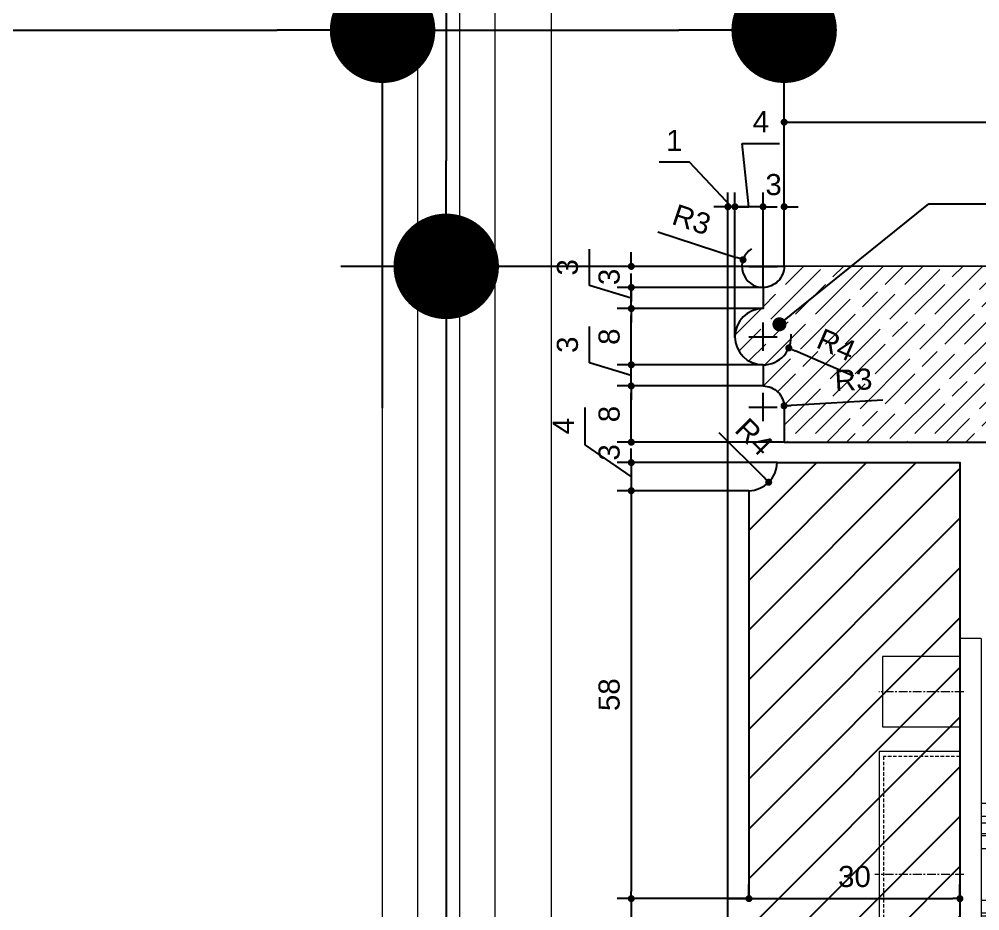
# Model space of a CAD drawing. Header units: inches. Extents: x 274057 to 444617, y 485849 to 635630.
# Drawn here: x 373180.5 to 373317.2, y 517207.5 to 517334.3 of the extents above; entities that cross this region are included whole.
import ezdxf

# ---------------------------------------------------------------- set-up
doc = ezdxf.new("R2010")
doc.units = ezdxf.units.IN
doc.header["$MEASUREMENT"] = 0
for name, pattern in [('CENTER', [2, 1.25, -0.25, 0.25, -0.25]), ('DASHED', [0.75, 0.5, -0.25]), ('HIDDEN', [0.375, 0.25, -0.125])]:
    doc.linetypes.add(name, pattern=pattern)
for name, color, linetype in [('CQ PANEL DIMENSION', 1, 'Continuous'), ('CQ SPOT DETAILS', 40, 'Continuous'), ('CQ Wood plan', 23, 'Continuous'), ('CQ Wood Section', 60, 'Continuous'), ('Layer7', 8, 'Continuous')]:
    doc.layers.add(name, color=color, linetype=linetype)
doc.layers.add('CQ wooh hatch', color=8, linetype='HIDDEN', lineweight=18)
doc.styles.get("Standard").update_dxf_attribs({"font": 'arial.ttf'})
doc.dimstyles.new('chester 15', dxfattribs={"dimscale": 0.15, "dimtxt": 150, "dimasz": 100, "dimexe": 100, "dimexo": 0, "dimgap": 80, "dimtad": 1, "dimdec": 0, "dimzin": 0, "dimdsep": 46, "dimtxsty": 'Standard', "dimblk": 'DOT', "dimcen": 100, "dimclrd": 1, "dimclre": 1, "dimclrt": 3, "dimadec": 0, "dimazin": 0, "dimtfac": 1, "dimtdec": 0, "dimtofl": 0, "dimtmove": 0, "dimatfit": 3, "dimfxl": 1, "dimtolj": 1, "dimtzin": 0, "dimlwd": -1, "dimarcsym": 0})
doc.dimstyles.new('CQ 2', dxfattribs={"dimscale": 0.02, "dimtxt": 150, "dimasz": 50, "dimexe": 100, "dimexo": 0, "dimgap": 80, "dimtad": 1, "dimdec": 0, "dimzin": 0, "dimdsep": 46, "dimtxsty": 'Standard', "dimblk": 'DOT', "dimcen": 100, "dimclrd": 1, "dimclre": 1, "dimclrt": 3, "dimadec": 0, "dimazin": 0, "dimtfac": 1, "dimtdec": 0, "dimtofl": 0, "dimtmove": 0, "dimatfit": 3, "dimfxl": 1, "dimtolj": 1, "dimtzin": 0, "dimlwd": -1, "dimarcsym": 0})
doc.dimstyles.get("Standard").update_dxf_attribs({"dimtxt": 0.18, "dimasz": 0.18, "dimexe": 0.18, "dimexo": 0.0625, "dimgap": 0.09, "dimtad": 0, "dimtih": 1, "dimtoh": 1, "dimdec": 4, "dimzin": 0, "dimdsep": 46, "dimtxsty": 'Standard', "dimcen": 0.09, "dimadec": 0, "dimazin": 0, "dimtfac": 1, "dimtdec": 4, "dimtofl": 0, "dimtmove": 0, "dimatfit": 3, "dimfxl": 1, "dimtolj": 1, "dimtzin": 0, "dimarcsym": 0})

# ---------------------------------------------------------------- blocks, each defined once
blk = doc.blocks.new('Hettich Sensys 8645i 110deg side')
at = {"layer": 'Defpoints', "linetype": 'Continuous', "lineweight": 0}
for p, q in [((120.73, -44.65), (117.73, -44.65)), ((117.73, -44.65), (117.73, -111.81)), ((120.73, -44.65), (120.73, -111.81)), ((106.73, -47.23), (106.73, -57.23)), ((117.73, -47.23), (106.73, -47.23)), ((106.73, -57.23), (117.73, -57.23)), ((106.23, -60.73), (106.23, -95.73)), ((117.73, -60.73), (106.23, -60.73)), ((123.14, -65.82), (123.14, -68.08)), ((123.14, -65.82), (195.79, -65.82)), ((130.18, -65.82), (130.18, -68.08)), ((137.95, -65.82), (137.95, -68.08)), ((141.18, -65.82), (141.18, -68.08)), ((141.26, -68.08), (141.26, -65.82)), ((143.8, -65.82), (143.8, -70.86)), ((169.45, -65.82), (169.45, -68.13)), ((173.09, -65.82), (173.09, -68.13)), ((187.76, -65.82), (187.76, -72.43)), ((188.18, -65.82), (188.18, -78.23)), ((195.78, -65.82), (195.78, -68.13)), ((195.79, -68.13), (195.79, -65.82)), ((120.73, -68.08), (140.86, -68.08)), ((123.14, -68.08), (123.14, -68.13)), ((140.86, -68.13), (123.14, -68.13)), ((130.14, -68.08), (130.14, -69.94)), ((130.18, -68.13), (130.18, -69.94)), ((137.95, -68.13), (137.95, -69.94)), ((140.86, -68.08), (141.26, -68.08)), ((140.86, -68.13), (143.8, -68.13)), ((141.18, -68.13), (141.18, -69.94)), ((141.26, -69.94), (141.26, -68.13)), ((143.8, -68.13), (188.18, -68.13)), ((188.18, -68.13), (195.79, -68.13)), ((120.73, -69.94), (141.26, -69.94)), ((120.73, -70.86), (147.41, -70.86)), ((123.35, -69.96), (123.35, -70.86)), ((143.8, -69.96), (123.35, -69.96)), ((123.35, -70.86), (123.35, -71.23)), ((128.42, -69.96), (128.42, -71.23)), ((130.21, -69.96), (130.21, -70.86)), ((130.21, -70.86), (130.21, -71.23)), ((130.81, -69.96), (130.81, -70.86)), ((130.81, -70.86), (130.81, -71.23)), ((130.81, -70.86), (130.81, -72.38)), ((134.41, -69.96), (134.41, -70.86)), ((134.41, -70.86), (134.41, -71.23)), ((135.6, -69.96), (135.6, -70.86)), ((135.6, -70.86), (135.6, -71.23)), ((138.38, -69.96), (138.38, -70.86)), ((138.38, -70.86), (138.38, -71.23)), ((140.17, -69.96), (140.17, -70.86)), ((142.31, -69.96), (142.31, -70.86)), ((143.8, -69.96), (187.37, -69.96)), ((144.03, -69.96), (144.03, -72.73)), ((145.98, -69.96), (145.98, -72.73)), ((146.64, -70.86), (146.64, -72.38)), ((146.84, -69.96), (146.84, -74.9)), ((147.34, -69.96), (147.34, -74.88)), ((147.41, -72.38), (147.41, -70.86)), ((152.73, -69.96), (152.73, -78.23)), ((160.67, -69.96), (160.67, -78.23)), ((161.23, -69.96), (161.23, -78.23)), ((187.37, -69.96), (187.37, -72.43)), ((120.73, -72.38), (147.41, -72.38)), ((131.45, -72.38), (131.45, -72.43)), ((132.89, -72.38), (132.89, -72.43)), ((135.95, -72.38), (135.95, -72.43)), ((137.42, -72.38), (137.42, -72.43)), ((139.29, -71.23), (139.29, -72.38)), ((139.29, -72.38), (139.29, -72.73)), ((141.28, -71.23), (141.28, -76.41)), ((146.64, -72.38), (146.64, -78.23)), ((153.03, -71.23), (153.03, -78.23)), ((182.97, -71.23), (182.97, -78.23)), ((185.62, -71.23), (185.62, -78.23)), ((187.06, -71.23), (187.06, -72.43)), ((140.42, -72.73), (120.73, -72.73)), ((139.29, -72.43), (131.45, -72.43)), ((139.29, -72.73), (139.29, -74.55)), ((140.42, -72.73), (145.98, -72.73)), ((188.18, -72.43), (189.17, -72.43)), ((189.15, -72.43), (189.15, -78.23)), ((189.17, -78.23), (189.17, -72.43)), ((140.42, -74.55), (120.73, -74.55)), ((139.29, -74.55), (139.29, -78.23)), ((140.42, -74.55), (145.98, -74.55)), ((145.98, -74.55), (145.98, -75.11)), ((149.04, -76.41), (141.28, -76.41)), ((139.29, -81.9), (139.29, -78.23)), ((146.64, -84.08), (146.64, -78.23)), ((152.73, -86.5), (152.73, -78.23)), ((153.03, -85.23), (153.03, -78.23)), ((160.67, -86.5), (160.67, -78.23)), ((161.23, -86.5), (161.23, -78.23)), ((182.97, -85.23), (182.97, -78.23)), ((185.62, -85.23), (185.62, -78.23)), ((188.18, -90.63), (188.18, -78.23)), ((189.15, -84.03), (189.15, -78.23)), ((189.17, -78.23), (189.17, -84.03)), ((141.28, -85.23), (141.28, -80.04)), ((149.04, -80.04), (141.28, -80.04)), ((140.42, -81.9), (120.73, -81.9)), ((139.29, -83.73), (139.29, -81.9)), ((140.42, -81.9), (145.98, -81.9)), ((145.98, -81.9), (145.98, -81.34)), ((146.84, -86.5), (146.84, -81.56)), ((147.34, -86.5), (147.34, -81.58)), ((140.42, -83.73), (120.73, -83.73)), ((120.73, -84.08), (147.41, -84.08)), ((130.81, -85.59), (130.81, -84.08)), ((131.45, -84.08), (131.45, -84.03)), ((139.29, -84.03), (131.45, -84.03)), ((132.89, -84.08), (132.89, -84.03)), ((135.95, -84.08), (135.95, -84.03)), ((137.42, -84.08), (137.42, -84.03)), ((139.29, -84.08), (139.29, -83.73)), ((139.29, -85.23), (139.29, -84.08)), ((140.42, -83.73), (145.98, -83.73)), ((144.03, -86.5), (144.03, -83.73)), ((145.98, -86.5), (145.98, -83.73)), ((146.64, -85.59), (146.64, -84.08)), ((147.41, -84.08), (147.41, -85.59)), ((187.06, -85.23), (187.06, -84.03)), ((187.37, -86.5), (187.37, -84.03)), ((187.76, -90.63), (187.76, -84.03)), ((188.18, -84.03), (189.17, -84.03)), ((120.73, -85.59), (147.41, -85.59)), ((123.35, -85.59), (123.35, -85.23)), ((123.35, -86.5), (123.35, -85.59)), ((128.42, -86.5), (128.42, -85.23)), ((130.21, -85.59), (130.21, -85.23)), ((130.21, -86.5), (130.21, -85.59)), ((130.81, -85.59), (130.81, -85.23)), ((130.81, -86.5), (130.81, -85.59)), ((134.41, -85.59), (134.41, -85.23)), ((134.41, -86.5), (134.41, -85.59)), ((135.6, -85.59), (135.6, -85.23)), ((135.6, -86.5), (135.6, -85.59)), ((138.38, -85.59), (138.38, -85.23)), ((138.38, -86.5), (138.38, -85.59)), ((140.17, -86.5), (140.17, -85.59)), ((142.31, -86.5), (142.31, -85.59)), ((143.8, -90.63), (143.8, -85.59)), ((120.73, -86.51), (141.26, -86.51)), ((143.8, -86.5), (123.35, -86.5)), ((130.14, -88.38), (130.14, -86.51)), ((130.18, -88.33), (130.18, -86.51)), ((137.95, -88.33), (137.95, -86.51)), ((141.18, -88.33), (141.18, -86.51)), ((141.26, -86.51), (141.26, -88.33)), ((120.73, -88.38), (140.86, -88.38)), ((123.14, -88.38), (123.14, -88.33)), ((140.86, -88.33), (123.14, -88.33)), ((123.14, -90.63), (123.14, -88.38)), ((130.18, -90.63), (130.18, -88.38)), ((137.95, -90.63), (137.95, -88.38)), ((140.86, -88.33), (143.8, -88.33)), ((140.86, -88.38), (141.26, -88.38)), ((141.18, -90.63), (141.18, -88.38)), ((141.26, -88.38), (141.26, -90.63)), ((169.45, -90.63), (169.45, -88.33)), ((173.09, -90.63), (173.09, -88.33)), ((188.18, -88.33), (195.79, -88.33)), ((195.78, -90.63), (195.78, -88.33)), ((195.79, -88.33), (195.79, -90.63)), ((123.14, -90.63), (195.79, -90.63)), ((106.23, -95.73), (117.73, -95.73)), ((106.73, -99.23), (106.73, -109.23)), ((117.73, -99.23), (106.73, -99.23)), ((106.73, -109.23), (117.73, -109.23)), ((117.73, -111.81), (120.73, -111.81))]:
    blk.add_line(p, q, dxfattribs=at)
at = {"layer": 'Defpoints', "linetype": 'CENTER', "lineweight": 0}
for p, q in [((118.28, -52.23), (106.18, -52.23)), ((118.3, -78.23), (105.65, -78.23)), ((118.28, -104.23), (106.18, -104.23))]:
    blk.add_line(p, q, dxfattribs=at)
at = {"layer": 'Defpoints', "linetype": 'DASHED', "lineweight": 0}
for p, q in [((106.88, -61.43), (106.88, -95.03)), ((117.73, -61.43), (106.88, -61.43)), ((123.35, -71.23), (187.06, -71.23)), ((139.29, -72.43), (188.18, -72.43)), ((139.29, -84.03), (188.18, -84.03)), ((123.35, -85.23), (187.06, -85.23)), ((143.8, -86.5), (187.37, -86.5)), ((143.8, -88.33), (188.18, -88.33)), ((106.88, -95.03), (117.73, -95.03))]:
    blk.add_line(p, q, dxfattribs=at)
at = {"layer": 'Defpoints', "linetype": 'Continuous', "lineweight": 0}
for points in [[(145.98, -75.11, 0), (145.72, -75.23, 0), (145.46, -75.38, 0), (145.22, -75.54, 0), (144.99, -75.73, 0), (144.78, -75.93, 0), (144.59, -76.15, 0), (144.42, -76.39, 0), (144.27, -76.64, 0), (144.14, -76.91, 0), (144.04, -77.18, 0), (144.03, -77.21, 0)], [(147.34, -74.88, 0), (147.3, -74.87, 0), (147.2, -74.87, 0), (147.07, -74.88, 0), (146.91, -74.89, 0), (146.84, -74.9, 0)], [(147.34, -74.88, 0), (147.42, -74.88, 0), (147.58, -74.89, 0), (147.8, -74.92, 0), (148.08, -74.98, 0), (148.39, -75.08, 0), (148.73, -75.23, 0), (149.04, -75.41, 0), (149.35, -75.63, 0), (149.64, -75.89, 0), (149.9, -76.19, 0), (150.15, -76.58, 0), (150.35, -76.99, 0), (150.51, -77.51, 0), (150.58, -78.05, 0), (150.57, -78.23, 0)], [(173.92, -74.17, 0), (173.23, -74.23, 0), (172.57, -74.4, 0), (171.94, -74.68, 0), (171.37, -75.07, 0), (170.87, -75.54, 0), (170.46, -76.1, 0), (170.15, -76.71, 0), (169.95, -77.36, 0), (169.86, -78.04, 0), (169.87, -78.23, 0)], [(177.97, -78.23, 0), (177.98, -78.16, 0), (177.91, -77.48, 0), (177.73, -76.83, 0), (177.45, -76.22, 0), (177.07, -75.66, 0), (176.59, -75.18, 0), (176.05, -74.77, 0), (175.44, -74.46, 0), (174.78, -74.26, 0), (173.92, -74.17, 0)], [(143.88, -78.23, 0), (143.89, -77.91, 0), (143.93, -77.64, 0), (143.98, -77.39, 0), (144.03, -77.21, 0)], [(143.88, -78.23, 0), (143.89, -78.55, 0), (143.93, -78.82, 0), (143.98, -79.06, 0), (144.03, -79.25, 0)], [(147.34, -81.58, 0), (147.42, -81.58, 0), (147.58, -81.57, 0), (147.8, -81.54, 0), (148.08, -81.47, 0), (148.39, -81.38, 0), (148.73, -81.23, 0), (149.04, -81.05, 0), (149.35, -80.83, 0), (149.64, -80.56, 0), (149.9, -80.26, 0), (150.15, -79.88, 0), (150.35, -79.46, 0), (150.51, -78.94, 0), (150.58, -78.41, 0), (150.57, -78.23, 0)], [(173.92, -82.29, 0), (173.23, -82.23, 0), (172.57, -82.06, 0), (171.94, -81.77, 0), (171.37, -81.39, 0), (170.87, -80.91, 0), (170.46, -80.36, 0), (170.15, -79.75, 0), (169.95, -79.1, 0), (169.86, -78.42, 0), (169.87, -78.23, 0)], [(177.97, -78.23, 0), (177.98, -78.3, 0), (177.91, -78.97, 0), (177.73, -79.63, 0), (177.45, -80.24, 0), (177.07, -80.79, 0), (176.59, -81.28, 0), (176.05, -81.69, 0), (175.44, -81.99, 0), (174.78, -82.2, 0), (173.92, -82.29, 0)], [(145.98, -81.34, 0), (145.72, -81.22, 0), (145.46, -81.08, 0), (145.22, -80.92, 0), (144.99, -80.73, 0), (144.78, -80.53, 0), (144.59, -80.3, 0), (144.42, -80.07, 0), (144.27, -79.81, 0), (144.14, -79.55, 0), (144.04, -79.28, 0), (144.03, -79.25, 0)], [(147.34, -81.58, 0), (147.3, -81.58, 0), (147.2, -81.58, 0), (147.07, -81.58, 0), (146.91, -81.57, 0), (146.84, -81.56, 0)]]:
    blk.add_polyline3d(points, dxfattribs=at)
for centre, radius, start, end in [((147.23, -78.23), 3.36, 78.6967, 111.8011), ((149.04, -78.23), 1.81, 0, 90), ((149.04, -78.23), 1.81, 270, 0), ((147.23, -78.23), 3.36, 248.1989, 281.3033)]:
    blk.add_arc(centre, radius, start, end, dxfattribs=at)
for p in [(135.27, -72.23), (117.73, -78.23), (117.73, -78.23), (135.27, -84.23)]:
    blk.add_point(p, dxfattribs=at)
blk = doc.blocks.new('tv cabinet section')
at = {"layer": 'CQ wooh hatch'}
h = blk.add_hatch(dxfattribs=at)
h.set_pattern_fill('GOST_WOOD', color=256, angle=45, style=0)
h.set_pattern_definition([(135, (38704.8027, -0.0896), (4.24264069, 4.24264069), [10, -2]), (135, (38707.631, -0.0896), (4.24264069, 4.24264069), [6, -1.5, 3, -1.5]), (135, (38711.1666, -0.797), (4.24264069, 4.24264069), [10, -2])])
h.paths.add_polyline_path([(362717.15, 517274.19), (362717.15, 517299.19), (363136.21, 517299.17, 0.414214), (363139.21, 517296.17), (363139.21, 517293.17, -1), (363139.21, 517285.17), (363139.21, 517282.17, 0.414214), (363136.21, 517279.17), (363136.21, 517274.17)])
at = {"layer": 'Layer7'}
h = blk.add_hatch(dxfattribs=at)
h.set_pattern_fill('ANSI31', color=256, scale=40, angle=-90)
h.set_pattern_definition([(315, (-219903.3706, 849429.67), (3.535533906, 3.535533906), [])])
h.paths.add_polyline_path([(363141.2, 517209.27), (363144.2, 517209.27), (363144.2, 517201.27), (363140.2, 517201.27, -0.414214), (363136.2, 517197.27), (363136.2, 517194.27, 0.414214), (363133.2, 517191.27), (363127.63, 517191.27), (363127.63, 517201.26), (363121.63, 517201.26), (363111.2, 517201.26), (363111.2, 517211.27), (363111.2, 517271.27), (363137.2, 517271.27, 0.397359), (363141.2, 517267.27)])
at = {"layer": 'CQ Wood Section', "ltscale": 1000, "elevation": -0.06}
blk.add_lwpolyline([(362717.15, 517299.19), (363136.21, 517299.17, 0.414214), (363139.21, 517296.17), (363139.21, 517293.17, -1), (363139.21, 517285.17), (363139.21, 517282.17, 0.414214), (363136.21, 517279.17), (363136.21, 517274.17), (362717.15, 517274.19)], format="xyb", dxfattribs=at)
at = {"layer": 'CQ Wood Section', "ltscale": 1000, "elevation": -0.03}
blk.add_lwpolyline([(363127.63, 517191.27), (363133.2, 517191.27, -0.414214), (363136.2, 517194.27), (363136.2, 517197.27, 0.414214), (363140.2, 517201.27), (363144.2, 517201.27), (363144.2, 517209.27), (363141.2, 517209.27), (363141.2, 517267.27, -0.397359), (363137.2, 517271.27), (363111.2, 517271.27), (363111.2, 517201.26), (363121.63, 517201.26), (363121.63, 517201.26), (363127.63, 517201.26)], format="xyb", close=True, dxfattribs=at)
at = {"layer": 'CQ Wood Section', "ltscale": 1000, "xscale": -1}
blk.add_blockref('Hettich Sensys 8645i 110deg side', (363228.94, 517290.92, 0.02), dxfattribs=at)
blk = doc.blocks.new('_Dot')
at = {"color": 0, "linetype": 'ByBlock', "lineweight": -2}
blk.add_line((-0.5, 0), (-1, 0), dxfattribs=at)
at = {"color": 0, "linetype": 'ByBlock', "const_width": 0.5}
blk.add_lwpolyline([(-0.25, 0, 1), (0.25, 0, 1)], format="xyb", close=True, dxfattribs=at)
blk = doc.blocks.new('*D1281')
at = {"layer": 'CQ PANEL DIMENSION', "color": 1, "lineweight": -2, "transparency": 16777216}
for p, q in [((373162.23, 517279), (373162.23, 517347.74)), ((373232.23, 517279), (373232.23, 517347.74))]:
    blk.add_line(p, q, dxfattribs=at)
at = {"layer": 'CQ PANEL DIMENSION', "color": 1, "transparency": 16777216}
blk.add_line((373177.23, 517332.74), (373217.23, 517332.74), dxfattribs=at)
at = {"layer": 'Defpoints', "color": 0, "transparency": 16777216}
for p in [(373232.23, 517332.74), (373162.23, 517279, 0), (373232.23, 517279, 0)]:
    blk.add_point(p, dxfattribs=at)
at = {"layer": 'CQ PANEL DIMENSION', "color": 1, "transparency": 16777216, "xscale": 15, "yscale": 15, "zscale": 15, "rotation": 180}
blk.add_blockref('_Dot', (373162.23, 517332.74), dxfattribs=at)
at = {"layer": 'CQ PANEL DIMENSION', "color": 1, "transparency": 16777216, "xscale": 15, "yscale": 15, "zscale": 15}
blk.add_blockref('_Dot', (373232.23, 517332.74), dxfattribs=at)
at = {"layer": 'CQ PANEL DIMENSION', "color": 3, "transparency": 16777216, "insert": (373197.23, 517356.23), "char_height": 22.5, "attachment_point": 5}
blk.add_mtext('\\A1;70', dxfattribs=at)
blk = doc.blocks.new('*D1282')
at = {"layer": 'CQ PANEL DIMENSION', "color": 1, "lineweight": -2, "transparency": 16777216}
for p, q in [((373232.23, 517279), (373232.23, 517347.74)), ((373289.34, 517299.17), (373289.34, 517347.74))]:
    blk.add_line(p, q, dxfattribs=at)
at = {"layer": 'CQ PANEL DIMENSION', "color": 1, "transparency": 16777216}
blk.add_line((373247.23, 517332.74), (373274.34, 517332.74), dxfattribs=at)
at = {"layer": 'Defpoints', "color": 0, "transparency": 16777216}
for p in [(373289.34, 517332.74), (373289.34, 517299.17, -0.15), (373232.23, 517279, 0)]:
    blk.add_point(p, dxfattribs=at)
at = {"layer": 'CQ PANEL DIMENSION', "color": 1, "transparency": 16777216, "xscale": 15, "yscale": 15, "zscale": 15, "rotation": 180}
blk.add_blockref('_Dot', (373232.23, 517332.74), dxfattribs=at)
at = {"layer": 'CQ PANEL DIMENSION', "color": 1, "transparency": 16777216, "xscale": 15, "yscale": 15, "zscale": 15}
blk.add_blockref('_Dot', (373289.34, 517332.74), dxfattribs=at)
at = {"layer": 'CQ PANEL DIMENSION', "color": 3, "transparency": 16777216, "insert": (373260.78, 517356.19), "char_height": 22.5, "attachment_point": 5}
blk.add_mtext('\\A1;57', dxfattribs=at)
blk = doc.blocks.new('*D1289')
at = {"layer": 'CQ PANEL DIMENSION', "color": 1, "lineweight": -2, "transparency": 16777216}
for p, q in [((373289.34, 517299.17), (373226.28, 517299.17)), ((373241.28, 516514.34), (373226.28, 516514.34))]:
    blk.add_line(p, q, dxfattribs=at)
at = {"layer": 'CQ PANEL DIMENSION', "color": 1, "transparency": 16777216}
blk.add_line((373241.28, 517284.17), (373241.28, 516529.34), dxfattribs=at)
at = {"layer": 'Defpoints', "color": 0, "transparency": 16777216}
for p in [(373289.34, 517299.17, -0.06), (373241.28, 516514.34, 0.09), (373241.28, 516514.34)]:
    blk.add_point(p, dxfattribs=at)
at = {"layer": 'CQ PANEL DIMENSION', "color": 1, "transparency": 16777216, "xscale": 15, "yscale": 15, "zscale": 15}
for p, rotation in [((373241.28, 517299.17), 90), ((373241.28, 516514.34), 270)]:
    blk.add_blockref('_Dot', p, dxfattribs=dict(at, rotation=rotation))
at = {"layer": 'CQ PANEL DIMENSION', "color": 3, "transparency": 16777216, "insert": (373217.79, 516906.76), "char_height": 22.5, "attachment_point": 5, "rotation": 90}
blk.add_mtext('\\A1;785', dxfattribs=at)
blk = doc.blocks.new('*D1317')
at = {"layer": 'CQ PANEL DIMENSION', "color": 1, "lineweight": -2, "transparency": 16777216}
for p, q in [((373375.13, 517580.61), (373226.28, 517580.61)), ((373289.34, 517299.17), (373226.28, 517299.17))]:
    blk.add_line(p, q, dxfattribs=at)
at = {"layer": 'CQ PANEL DIMENSION', "color": 1, "transparency": 16777216}
blk.add_line((373241.28, 517565.61), (373241.28, 517314.17), dxfattribs=at)
at = {"layer": 'Defpoints', "color": 0, "transparency": 16777216}
for p in [(373375.13, 517580.61, -0.09), (373241.28, 517299.17), (373289.34, 517299.17, -0.09)]:
    blk.add_point(p, dxfattribs=at)
at = {"layer": 'CQ PANEL DIMENSION', "color": 1, "transparency": 16777216, "xscale": 15, "yscale": 15, "zscale": 15}
for p, rotation in [((373241.28, 517580.61), 90), ((373241.28, 517299.17), 270)]:
    blk.add_blockref('_Dot', p, dxfattribs=dict(at, rotation=rotation))
at = {"layer": 'CQ PANEL DIMENSION', "color": 3, "transparency": 16777216, "insert": (373217.79, 517439.89), "char_height": 22.5, "attachment_point": 5, "rotation": 90}
blk.add_mtext('\\A1;281', dxfattribs=at)
blk = doc.blocks.new('*D1327')
at = {"layer": 'CQ SPOT DETAILS', "color": 1, "transparency": 16777216}
blk.add_line((373280.05, 517275.57), (373286.43, 517269.18), dxfattribs=at)
at = {"layer": 'Defpoints', "color": 0, "transparency": 16777216}
for p in [(373284.23, 517271.39, -0.13), (373287.14, 517268.48, -0.13)]:
    blk.add_point(p, dxfattribs=at)
at = {"layer": 'CQ SPOT DETAILS', "color": 1, "transparency": 16777216, "rotation": 315.0000000017167}
blk.add_blockref('_Dot', (373287.14, 517268.48), dxfattribs=at)
at = {"layer": 'CQ SPOT DETAILS', "color": 3, "transparency": 16777216, "insert": (373285.08, 517274.92), "char_height": 3, "attachment_point": 5, "rotation": 315}
blk.add_mtext('\\A1;R4', dxfattribs=at)
blk = doc.blocks.new('*D1328')
at = {"layer": 'CQ SPOT DETAILS', "color": 1, "transparency": 16777216}
for p, q in [((373261.04, 517273.81), (373261.04, 517279.09)), ((373267.6, 517269.27), (373261.04, 517273.81)), ((373267.6, 517272.27), (373267.6, 517273.27)), ((373267.6, 517271.27), (373267.6, 517267.27)), ((373267.6, 517266.27), (373267.6, 517265.27))]:
    blk.add_line(p, q, dxfattribs=at)
at = {"layer": 'CQ SPOT DETAILS', "color": 1, "lineweight": -2, "transparency": 16777216}
for p, q in [((373288.34, 517271.27), (373265.6, 517271.27)), ((373284.34, 517267.27), (373265.6, 517267.27))]:
    blk.add_line(p, q, dxfattribs=at)
at = {"layer": 'Defpoints', "color": 0, "transparency": 16777216}
for p in [(373288.34, 517271.27, -0.13), (373267.6, 517267.27), (373284.34, 517267.27, -0.13)]:
    blk.add_point(p, dxfattribs=at)
at = {"layer": 'CQ SPOT DETAILS', "color": 1, "transparency": 16777216}
for p, rotation in [((373267.6, 517271.27), 270), ((373267.6, 517267.27), 90)]:
    blk.add_blockref('_Dot', p, dxfattribs=dict(at, rotation=rotation))
at = {"layer": 'CQ SPOT DETAILS', "color": 3, "transparency": 16777216, "insert": (373257.94, 517276.45), "char_height": 3, "attachment_point": 5, "rotation": 90}
blk.add_mtext('\\A1;4', dxfattribs=at)
blk = doc.blocks.new('*D1329')
at = {"layer": 'CQ SPOT DETAILS', "color": 1, "lineweight": -2, "transparency": 16777216}
for p, q in [((373284.34, 517267.27), (373265.6, 517267.27)), ((373284.34, 517209.27), (373265.6, 517209.27))]:
    blk.add_line(p, q, dxfattribs=at)
at = {"layer": 'CQ SPOT DETAILS', "color": 1, "transparency": 16777216}
blk.add_line((373267.6, 517266.27), (373267.6, 517210.27), dxfattribs=at)
at = {"layer": 'Defpoints', "color": 0, "transparency": 16777216}
for p in [(373284.34, 517267.27, -0.13), (373267.6, 517209.27), (373284.34, 517209.27, -0.13)]:
    blk.add_point(p, dxfattribs=at)
at = {"layer": 'CQ SPOT DETAILS', "color": 1, "transparency": 16777216}
for p, rotation in [((373267.6, 517267.27), 90), ((373267.6, 517209.27), 270)]:
    blk.add_blockref('_Dot', p, dxfattribs=dict(at, rotation=rotation))
at = {"layer": 'CQ SPOT DETAILS', "color": 3, "transparency": 16777216, "insert": (373264.46, 517238.27), "char_height": 3, "attachment_point": 5, "rotation": 90}
blk.add_mtext('\\A1;58', dxfattribs=at)
blk = doc.blocks.new('*D1330')
at = {"layer": 'CQ SPOT DETAILS', "color": 1, "lineweight": -2, "transparency": 16777216}
for p, q in [((373284.34, 517209.27), (373265.6, 517209.27)), ((373281.34, 517201.27), (373265.6, 517201.27))]:
    blk.add_line(p, q, dxfattribs=at)
at = {"layer": 'CQ SPOT DETAILS', "color": 1, "transparency": 16777216}
blk.add_line((373267.6, 517208.27), (373267.6, 517202.27), dxfattribs=at)
at = {"layer": 'Defpoints', "color": 0, "transparency": 16777216}
for p in [(373284.34, 517209.27, -0.13), (373267.6, 517201.27), (373281.34, 517201.27, -0.13)]:
    blk.add_point(p, dxfattribs=at)
at = {"layer": 'CQ SPOT DETAILS', "color": 1, "transparency": 16777216}
for p, rotation in [((373267.6, 517209.27), 90), ((373267.6, 517201.27), 270)]:
    blk.add_blockref('_Dot', p, dxfattribs=dict(at, rotation=rotation))
at = {"layer": 'CQ SPOT DETAILS', "color": 3, "transparency": 16777216, "insert": (373264.46, 517205.27), "char_height": 3, "attachment_point": 5, "rotation": 90}
blk.add_mtext('\\A1;8', dxfattribs=at)
blk = doc.blocks.new('*D1341')
at = {"layer": 'CQ SPOT DETAILS', "color": 1, "transparency": 16777216}
for p, q in [((373267.6, 517275.17), (373267.6, 517276.17)), ((373267.6, 517270.27), (373267.6, 517269.27))]:
    blk.add_line(p, q, dxfattribs=at)
at = {"layer": 'CQ SPOT DETAILS', "color": 1, "lineweight": -2, "transparency": 16777216}
for p, q in [((373289.34, 517274.17), (373265.6, 517274.17)), ((373288.34, 517271.27), (373265.6, 517271.27))]:
    blk.add_line(p, q, dxfattribs=at)
at = {"layer": 'Defpoints', "color": 0, "transparency": 16777216}
for p in [(373267.6, 517274.17), (373289.34, 517274.17, -0.15), (373288.34, 517271.27)]:
    blk.add_point(p, dxfattribs=at)
at = {"layer": 'CQ SPOT DETAILS', "color": 1, "transparency": 16777216}
for p, rotation in [((373267.6, 517274.17), 270), ((373267.6, 517271.27), 90)]:
    blk.add_blockref('_Dot', p, dxfattribs=dict(at, rotation=rotation))
at = {"layer": 'CQ SPOT DETAILS', "color": 3, "transparency": 16777216, "insert": (373264.46, 517272.72), "char_height": 3, "attachment_point": 5, "rotation": 90}
blk.add_mtext('\\A1;3', dxfattribs=at)
blk = doc.blocks.new('*D1342')
at = {"layer": 'CQ SPOT DETAILS', "color": 1, "lineweight": -2, "transparency": 16777216}
for p, q in [((373286.34, 517282.17), (373265.6, 517282.17)), ((373289.34, 517274.17), (373265.6, 517274.17))]:
    blk.add_line(p, q, dxfattribs=at)
at = {"layer": 'CQ SPOT DETAILS', "color": 1, "transparency": 16777216}
blk.add_line((373267.6, 517275.17), (373267.6, 517281.17), dxfattribs=at)
at = {"layer": 'Defpoints', "color": 0, "transparency": 16777216}
for p in [(373267.6, 517282.17), (373286.34, 517282.17, -0.15), (373289.34, 517274.17, -0.15)]:
    blk.add_point(p, dxfattribs=at)
at = {"layer": 'CQ SPOT DETAILS', "color": 1, "transparency": 16777216}
for p, rotation in [((373267.6, 517282.17), 90), ((373267.6, 517274.17), 270)]:
    blk.add_blockref('_Dot', p, dxfattribs=dict(at, rotation=rotation))
at = {"layer": 'CQ SPOT DETAILS', "color": 3, "transparency": 16777216, "insert": (373264.46, 517278.17), "char_height": 3, "attachment_point": 5, "rotation": 90}
blk.add_mtext('\\A1;8', dxfattribs=at)
blk = doc.blocks.new('*D1343')
at = {"layer": 'CQ SPOT DETAILS', "color": 1, "transparency": 16777216}
for p, q in [((373261.66, 517285.45), (373261.66, 517290.61)), ((373267.6, 517286.17), (373267.6, 517287.17)), ((373267.6, 517283.67), (373261.66, 517285.45)), ((373267.6, 517282.17), (373267.6, 517285.17)), ((373267.6, 517281.17), (373267.6, 517280.17))]:
    blk.add_line(p, q, dxfattribs=at)
at = {"layer": 'CQ SPOT DETAILS', "color": 1, "lineweight": -2, "transparency": 16777216}
for p, q in [((373286.34, 517285.17), (373265.6, 517285.17)), ((373286.34, 517282.17), (373265.6, 517282.17))]:
    blk.add_line(p, q, dxfattribs=at)
at = {"layer": 'Defpoints', "color": 0, "transparency": 16777216}
for p in [(373267.6, 517285.17), (373286.34, 517285.17, -0.15), (373286.34, 517282.17, -0.15)]:
    blk.add_point(p, dxfattribs=at)
at = {"layer": 'CQ SPOT DETAILS', "color": 1, "transparency": 16777216}
for p, rotation in [((373267.6, 517285.17), 270), ((373267.6, 517282.17), 90)]:
    blk.add_blockref('_Dot', p, dxfattribs=dict(at, rotation=rotation))
at = {"layer": 'CQ SPOT DETAILS', "color": 3, "transparency": 16777216, "insert": (373258.53, 517288.03), "char_height": 3, "attachment_point": 5, "rotation": 90}
blk.add_mtext('\\A1;3', dxfattribs=at)
blk = doc.blocks.new('*D1344')
at = {"layer": 'CQ SPOT DETAILS', "color": 1, "lineweight": -2, "transparency": 16777216}
for p, q in [((373286.34, 517293.17), (373265.6, 517293.17)), ((373286.34, 517285.17), (373265.6, 517285.17))]:
    blk.add_line(p, q, dxfattribs=at)
at = {"layer": 'CQ SPOT DETAILS', "color": 1, "transparency": 16777216}
blk.add_line((373267.6, 517286.17), (373267.6, 517292.17), dxfattribs=at)
at = {"layer": 'Defpoints', "color": 0, "transparency": 16777216}
for p in [(373267.6, 517293.17), (373286.34, 517293.17, -0.15), (373286.34, 517285.17, -0.15)]:
    blk.add_point(p, dxfattribs=at)
at = {"layer": 'CQ SPOT DETAILS', "color": 1, "transparency": 16777216}
for p, rotation in [((373267.6, 517293.17), 90), ((373267.6, 517285.17), 270)]:
    blk.add_blockref('_Dot', p, dxfattribs=dict(at, rotation=rotation))
at = {"layer": 'CQ SPOT DETAILS', "color": 3, "transparency": 16777216, "insert": (373264.46, 517289.17), "char_height": 3, "attachment_point": 5, "rotation": 90}
blk.add_mtext('\\A1;8', dxfattribs=at)
blk = doc.blocks.new('*D1345')
at = {"layer": 'CQ SPOT DETAILS', "color": 1, "transparency": 16777216}
for p, q in [((373261.66, 517296.45), (373261.66, 517301.61)), ((373267.6, 517297.17), (373267.6, 517298.17)), ((373267.6, 517294.67), (373261.66, 517296.45)), ((373267.6, 517293.17), (373267.6, 517296.17)), ((373267.6, 517292.17), (373267.6, 517291.17))]:
    blk.add_line(p, q, dxfattribs=at)
at = {"layer": 'CQ SPOT DETAILS', "color": 1, "lineweight": -2, "transparency": 16777216}
for p, q in [((373286.34, 517296.17), (373265.6, 517296.17)), ((373286.34, 517293.17), (373265.6, 517293.17))]:
    blk.add_line(p, q, dxfattribs=at)
at = {"layer": 'Defpoints', "color": 0, "transparency": 16777216}
for p in [(373267.6, 517296.17), (373286.34, 517296.17, -0.15), (373286.34, 517293.17, -0.15)]:
    blk.add_point(p, dxfattribs=at)
at = {"layer": 'CQ SPOT DETAILS', "color": 1, "transparency": 16777216}
for p, rotation in [((373267.6, 517296.17), 270), ((373267.6, 517293.17), 90)]:
    blk.add_blockref('_Dot', p, dxfattribs=dict(at, rotation=rotation))
at = {"layer": 'CQ SPOT DETAILS', "color": 3, "transparency": 16777216, "insert": (373258.53, 517299.03), "char_height": 3, "attachment_point": 5, "rotation": 90}
blk.add_mtext('\\A1;3', dxfattribs=at)
blk = doc.blocks.new('*D1346')
at = {"layer": 'CQ SPOT DETAILS', "color": 1, "transparency": 16777216}
for p, q in [((373267.6, 517300.17), (373267.6, 517301.17)), ((373267.6, 517295.17), (373267.6, 517294.17))]:
    blk.add_line(p, q, dxfattribs=at)
at = {"layer": 'CQ SPOT DETAILS', "color": 1, "lineweight": -2, "transparency": 16777216}
for p, q in [((373289.34, 517299.17), (373265.6, 517299.17)), ((373286.34, 517296.17), (373265.6, 517296.17))]:
    blk.add_line(p, q, dxfattribs=at)
at = {"layer": 'Defpoints', "color": 0, "transparency": 16777216}
for p in [(373267.6, 517299.17), (373289.34, 517299.17), (373286.34, 517296.17, -0.15)]:
    blk.add_point(p, dxfattribs=at)
at = {"layer": 'CQ SPOT DETAILS', "color": 1, "transparency": 16777216}
for p, rotation in [((373267.6, 517299.17), 270), ((373267.6, 517296.17), 90)]:
    blk.add_blockref('_Dot', p, dxfattribs=dict(at, rotation=rotation))
at = {"layer": 'CQ SPOT DETAILS', "color": 3, "transparency": 16777216, "insert": (373264.46, 517297.67), "char_height": 3, "attachment_point": 5, "rotation": 90}
blk.add_mtext('\\A1;3', dxfattribs=at)
blk = doc.blocks.new('*D1347')
at = {"layer": 'CQ SPOT DETAILS', "color": 1, "lineweight": -2, "transparency": 16777216}
for p, q in [((373286.34, 517296.17), (373286.34, 517309.65)), ((373289.34, 517299.17), (373289.34, 517309.65))]:
    blk.add_line(p, q, dxfattribs=at)
at = {"layer": 'CQ SPOT DETAILS', "color": 1, "transparency": 16777216}
for p, q in [((373285.34, 517307.65), (373284.34, 517307.65)), ((373290.34, 517307.65), (373291.34, 517307.65))]:
    blk.add_line(p, q, dxfattribs=at)
at = {"layer": 'Defpoints', "color": 0, "transparency": 16777216}
for p in [(373286.34, 517307.65), (373289.34, 517299.17), (373286.34, 517296.17)]:
    blk.add_point(p, dxfattribs=at)
at = {"layer": 'CQ SPOT DETAILS', "color": 1, "transparency": 16777216}
blk.add_blockref('_Dot', (373286.34, 517307.65), dxfattribs=at)
at = {"layer": 'CQ SPOT DETAILS', "color": 1, "transparency": 16777216, "rotation": 180}
blk.add_blockref('_Dot', (373289.34, 517307.65), dxfattribs=at)
at = {"layer": 'CQ SPOT DETAILS', "color": 3, "transparency": 16777216, "insert": (373287.84, 517310.78), "char_height": 3, "attachment_point": 5}
blk.add_mtext('\\A1;3', dxfattribs=at)
blk = doc.blocks.new('*D1348')
at = {"layer": 'CQ SPOT DETAILS', "color": 1, "transparency": 16777216}
for p, q in [((373284.34, 517307.65), (373283.39, 517316.65)), ((373283.39, 517316.65), (373288.67, 517316.65)), ((373281.34, 517307.65), (373280.34, 517307.65)), ((373286.34, 517307.65), (373282.34, 517307.65)), ((373287.34, 517307.65), (373288.34, 517307.65))]:
    blk.add_line(p, q, dxfattribs=at)
at = {"layer": 'CQ SPOT DETAILS', "color": 1, "lineweight": -2, "transparency": 16777216}
for p, q in [((373282.34, 517289.06), (373282.34, 517309.65)), ((373286.34, 517296.17), (373286.34, 517309.65))]:
    blk.add_line(p, q, dxfattribs=at)
at = {"layer": 'Defpoints', "color": 0, "transparency": 16777216}
for p in [(373282.34, 517307.65), (373286.34, 517296.17), (373282.34, 517289.06)]:
    blk.add_point(p, dxfattribs=at)
at = {"layer": 'CQ SPOT DETAILS', "color": 1, "transparency": 16777216}
blk.add_blockref('_Dot', (373282.34, 517307.65), dxfattribs=at)
at = {"layer": 'CQ SPOT DETAILS', "color": 1, "transparency": 16777216, "rotation": 180}
blk.add_blockref('_Dot', (373286.34, 517307.65), dxfattribs=at)
at = {"layer": 'CQ SPOT DETAILS', "color": 3, "transparency": 16777216, "insert": (373286.03, 517319.75), "char_height": 3, "attachment_point": 5}
blk.add_mtext('\\A1;4', dxfattribs=at)
blk = doc.blocks.new('*D1349')
at = {"layer": 'CQ SPOT DETAILS', "color": 1, "transparency": 16777216}
for p, q in [((373275.87, 517313.98), (373271.57, 517313.98)), ((373281.84, 517307.65), (373275.87, 517313.98)), ((373280.34, 517307.65), (373279.34, 517307.65)), ((373282.34, 517307.65), (373281.34, 517307.65)), ((373283.34, 517307.65), (373284.34, 517307.65))]:
    blk.add_line(p, q, dxfattribs=at)
at = {"layer": 'CQ SPOT DETAILS', "color": 1, "lineweight": -2, "transparency": 16777216}
for p, q in [((373281.34, 517209.27), (373281.34, 517309.65)), ((373282.34, 517289.06), (373282.34, 517309.65))]:
    blk.add_line(p, q, dxfattribs=at)
at = {"layer": 'Defpoints', "color": 0, "transparency": 16777216}
for p in [(373281.34, 517307.65), (373282.34, 517289.06), (373281.34, 517209.27, -0.13)]:
    blk.add_point(p, dxfattribs=at)
at = {"layer": 'CQ SPOT DETAILS', "color": 1, "transparency": 16777216}
blk.add_blockref('_Dot', (373281.34, 517307.65), dxfattribs=at)
at = {"layer": 'CQ SPOT DETAILS', "color": 1, "transparency": 16777216, "rotation": 180}
blk.add_blockref('_Dot', (373282.34, 517307.65), dxfattribs=at)
at = {"layer": 'CQ SPOT DETAILS', "color": 3, "transparency": 16777216, "insert": (373273.72, 517317.08), "char_height": 3, "attachment_point": 5}
blk.add_mtext('\\A1;1', dxfattribs=at)
blk = doc.blocks.new('*D1354')
at = {"layer": 'CQ SPOT DETAILS', "color": 1, "lineweight": -2, "transparency": 16777216}
for p, q in [((373284.34, 517209.27), (373284.34, 517211.27)), ((373314.34, 517209.27), (373314.34, 517211.27))]:
    blk.add_line(p, q, dxfattribs=at)
at = {"layer": 'CQ SPOT DETAILS', "color": 1, "transparency": 16777216}
blk.add_line((373285.34, 517209.27), (373313.34, 517209.27), dxfattribs=at)
at = {"layer": 'Defpoints', "color": 0, "transparency": 16777216}
for p in [(373284.34, 517209.27), (373314.34, 517209.27), (373314.34, 517209.27)]:
    blk.add_point(p, dxfattribs=at)
at = {"layer": 'CQ SPOT DETAILS', "color": 1, "transparency": 16777216, "rotation": 180}
blk.add_blockref('_Dot', (373284.34, 517209.27), dxfattribs=at)
at = {"layer": 'CQ SPOT DETAILS', "color": 1, "transparency": 16777216}
blk.add_blockref('_Dot', (373314.34, 517209.27), dxfattribs=at)
at = {"layer": 'CQ SPOT DETAILS', "color": 3, "transparency": 16777216, "insert": (373299.34, 517212.4), "char_height": 3, "attachment_point": 5}
blk.add_mtext('\\A1;30', dxfattribs=at)
blk = doc.blocks.new('*D1374')
at = {"layer": 'CQ SPOT DETAILS', "color": 1, "lineweight": -2, "transparency": 16777216}
for p, q in [((373286.34, 517287.17), (373286.34, 517291.17)), ((373284.34, 517289.17), (373288.34, 517289.17))]:
    blk.add_line(p, q, dxfattribs=at)
at = {"layer": 'CQ SPOT DETAILS', "color": 1, "transparency": 16777216}
blk.add_line((373299.2, 517283.57), (373290.92, 517287.17), dxfattribs=at)
at = {"layer": 'CQ SPOT DETAILS', "color": 1, "lineweight": -2, "transparency": 16777216}
blk.add_arc((373286.34, 517289.17), 4, 270, 5.1191, dxfattribs=at)
at = {"layer": 'Defpoints', "color": 0, "transparency": 16777216}
for p in [(373286.34, 517289.17, -0.15), (373290, 517287.57, -0.15)]:
    blk.add_point(p, dxfattribs=at)
at = {"layer": 'CQ SPOT DETAILS', "color": 1, "transparency": 16777216, "rotation": 156.4712021119856}
blk.add_blockref('_Dot', (373290, 517287.57), dxfattribs=at)
at = {"layer": 'CQ SPOT DETAILS', "color": 3, "transparency": 16777216, "insert": (373296.76, 517288.01), "char_height": 3, "attachment_point": 5, "rotation": 336.4712}
blk.add_mtext('\\A1;R4', dxfattribs=at)
blk = doc.blocks.new('*D1375')
at = {"layer": 'CQ SPOT DETAILS', "color": 1, "lineweight": -2, "transparency": 16777216}
for p, q in [((373286.34, 517277.17), (373286.34, 517281.17)), ((373284.34, 517279.17), (373288.34, 517279.17))]:
    blk.add_line(p, q, dxfattribs=at)
at = {"layer": 'CQ SPOT DETAILS', "color": 1, "transparency": 16777216}
blk.add_line((373303.39, 517280.13), (373290.33, 517279.39), dxfattribs=at)
at = {"layer": 'Defpoints', "color": 0, "transparency": 16777216}
for p in [(373286.34, 517279.17, -0.15), (373289.33, 517279.34, -0.15)]:
    blk.add_point(p, dxfattribs=at)
at = {"layer": 'CQ SPOT DETAILS', "color": 1, "transparency": 16777216, "rotation": 183.2276837019492}
blk.add_blockref('_Dot', (373289.33, 517279.34), dxfattribs=at)
at = {"layer": 'CQ SPOT DETAILS', "color": 3, "transparency": 16777216, "insert": (373299.2, 517283.03), "char_height": 3, "attachment_point": 5, "rotation": 3.2277}
blk.add_mtext('\\A1;R3', dxfattribs=at)
blk = doc.blocks.new('*D1376')
at = {"layer": 'CQ SPOT DETAILS', "color": 1, "transparency": 16777216}
blk.add_line((373271.39, 517304.1), (373282.54, 517300.42), dxfattribs=at)
at = {"layer": 'CQ SPOT DETAILS', "color": 1, "lineweight": -2, "transparency": 16777216}
for p, q in [((373286.34, 517297.17), (373286.34, 517301.17)), ((373284.34, 517299.17), (373288.34, 517299.17))]:
    blk.add_line(p, q, dxfattribs=at)
blk.add_arc((373286.34, 517299.17), 3, 123.5568, 270, dxfattribs=at)
at = {"layer": 'Defpoints', "color": 0, "transparency": 16777216}
for p in [(373283.49, 517300.11, -0.15), (373286.34, 517299.17, -0.15)]:
    blk.add_point(p, dxfattribs=at)
at = {"layer": 'CQ SPOT DETAILS', "color": 1, "transparency": 16777216, "rotation": 341.753976140172}
blk.add_blockref('_Dot', (373283.49, 517300.11), dxfattribs=at)
at = {"layer": 'CQ SPOT DETAILS', "color": 3, "transparency": 16777216, "insert": (373276.19, 517305.81), "char_height": 3, "attachment_point": 5, "rotation": 341.754}
blk.add_mtext('\\A1;R3', dxfattribs=at)
blk = doc.blocks.new('*D1460')
at = {"layer": 'CQ SPOT DETAILS', "color": 1, "lineweight": -2, "transparency": 16777216}
for p, q in [((373289.34, 517299.19), (373289.34, 517321.67)), ((373708.4, 517299.19), (373708.4, 517321.67))]:
    blk.add_line(p, q, dxfattribs=at)
at = {"layer": 'CQ SPOT DETAILS', "color": 1, "transparency": 16777216}
blk.add_line((373290.34, 517319.67), (373707.4, 517319.67), dxfattribs=at)
at = {"layer": 'Defpoints', "color": 0, "transparency": 16777216}
for p in [(373708.4, 517319.67), (373289.34, 517299.19), (373708.4, 517299.19, -0.15)]:
    blk.add_point(p, dxfattribs=at)
at = {"layer": 'CQ SPOT DETAILS', "color": 1, "transparency": 16777216, "rotation": 180}
blk.add_blockref('_Dot', (373289.34, 517319.67), dxfattribs=at)
at = {"layer": 'CQ SPOT DETAILS', "color": 1, "transparency": 16777216}
blk.add_blockref('_Dot', (373708.4, 517319.67), dxfattribs=at)
at = {"layer": 'CQ SPOT DETAILS', "color": 3, "transparency": 16777216, "insert": (373498.87, 517322.8), "char_height": 3, "attachment_point": 5}
blk.add_mtext('\\A1;419', dxfattribs=at)

msp = doc.modelspace()

# ---------------------------------------------------------------- linework, layer by layer
at = {"layer": 'CQ Wood plan', "lineweight": 0, "elevation": 0}
for points in [[(373256.23, 517459.28), (372511.3, 517459.28), (372511.3, 516579.28), (373256.23, 516579.28)], [(373248.23, 517451.28), (372519.3, 517451.28), (372519.3, 516587.28), (373248.23, 516587.28)], [(373243.23, 517446.28), (372524.3, 517446.28), (372524.3, 516592.28), (373243.23, 516592.28)], [(373237.23, 517440.28), (372530.3, 517440.28), (372530.3, 516598.28), (373237.23, 516598.28)], [(373232.23, 517435.28), (372535.3, 517435.28), (372535.3, 516603.28), (373232.23, 516603.28)]]:
    msp.add_lwpolyline(points, close=True, dxfattribs=at)

# ---------------------------------------------------------------- block references
at = {"layer": 'CQ Wood Section', "xscale": -1}
msp.add_blockref('tv cabinet section', (736425.55, 0, -0.09), dxfattribs=at)

# ---------------------------------------------------------------- dimensions: what is measured, and where the dimension line sits
at = {"layer": 'CQ PANEL DIMENSION'}
for base, p1, p2, angle, picture, middle in [((373241.28, 517299.17), (373375.13, 517580.61, -0.09), (373289.34, 517299.17, -0.09), 90, '*D1317', (373217.79, 517439.89)), ((373232.23, 517332.74), (373162.23, 517279, 0), (373232.23, 517279, 0), 180, '*D1281', (373197.23, 517356.23)), ((373289.34, 517332.74), (373232.23, 517279, 0), (373289.34, 517299.17, -0.15), 180, '*D1282', (373260.78, 517356.19)), ((373241.28, 516514.34, -0.09), (373289.34, 517299.17, -0.15), (373241.28, 516514.34, 0), 90, '*D1289', (373217.79, 516906.76, -0.09))]:
    dim = msp.add_linear_dim(base=base, p1=p1, p2=p2, angle=angle, dimstyle='chester 15', override={"dimtmove": 1}, dxfattribs=at)
    dim.commit()
    dim.dimension.update_dxf_attribs({"geometry": picture, "text_midpoint": middle})
at = {"layer": 'CQ SPOT DETAILS'}
for base, p1, p2, picture, middle in [((373708.4, 517319.67), (373289.34, 517299.19), (373708.4, 517299.19, -0.15), '*D1460', (373498.87, 517322.8)), ((373314.34, 517209.27), (373284.34, 517209.27), (373314.34, 517209.27), '*D1354', (373299.34, 517212.4))]:
    dim = msp.add_linear_dim(base=base, p1=p1, p2=p2, dimstyle='CQ 2', dxfattribs=at)
    dim.commit()
    dim.dimension.update_dxf_attribs({"geometry": picture, "text_midpoint": middle})
for base, p1, p2, picture, middle in [((373282.34, 517307.65), (373286.34, 517296.17), (373282.34, 517289.06), '*D1348', (373284.99, 517316.65)), ((373281.34, 517307.65), (373282.34, 517289.06), (373281.34, 517209.27, -0.13), '*D1349', (373274.27, 517313.98))]:
    dim = msp.add_linear_dim(base=base, p1=p1, p2=p2, dimstyle='CQ 2', override={"dimtmove": 1}, dxfattribs=at)
    dim.commit()
    dim.dimension.update_dxf_attribs({"geometry": picture, "text_midpoint": middle, "dimtype": 160})
dim = msp.add_linear_dim(base=(373286.34, 517307.65), p1=(373289.34, 517299.17), p2=(373286.34, 517296.17), dimstyle='CQ 2', dxfattribs=at)
dim.commit()
dim.dimension.update_dxf_attribs({"geometry": '*D1347', "text_midpoint": (373287.84, 517307.65), "dimtype": 160})
for center, mpoint, picture, middle in [((373286.34, 517299.17, -0.15), (373283.49, 517300.11, -0.15), '*D1376', (373275.21, 517302.84)), ((373286.34, 517279.17, -0.15), (373289.33, 517279.34, -0.15), '*D1375', (373299.38, 517279.9)), ((373284.23, 517271.39, -0.13), (373287.14, 517268.48, -0.13), '*D1327', (373282.89, 517272.73))]:
    dim = msp.add_radius_dim(center=center, mpoint=mpoint, dimstyle='CQ 2', dxfattribs=at)
    dim.commit()
    dim.dimension.update_dxf_attribs({"geometry": picture, "text_midpoint": middle, "dimtype": 164})
for base, p1, p2, picture, middle in [((373267.6, 517296.17), (373286.34, 517293.17, -0.15), (373286.34, 517296.17, -0.15), '*D1345', (373258.53, 517298.05)), ((373267.6, 517293.17), (373286.34, 517285.17, -0.15), (373286.34, 517293.17, -0.15), '*D1344', (373264.46, 517289.17)), ((373267.6, 517285.17), (373286.34, 517282.17, -0.15), (373286.34, 517285.17, -0.15), '*D1343', (373258.53, 517287.05)), ((373267.6, 517282.17), (373289.34, 517274.17, -0.15), (373286.34, 517282.17, -0.15), '*D1342', (373264.46, 517278.17)), ((373267.6, 517209.27), (373284.34, 517267.27, -0.13), (373284.34, 517209.27, -0.13), '*D1329', (373264.46, 517238.27)), ((373267.6, 517201.27), (373284.34, 517209.27, -0.13), (373281.34, 517201.27, -0.13), '*D1330', (373264.46, 517205.27))]:
    dim = msp.add_linear_dim(base=base, p1=p1, p2=p2, angle=90, dimstyle='CQ 2', override={"dimtmove": 1}, dxfattribs=at)
    dim.commit()
    dim.dimension.update_dxf_attribs({"geometry": picture, "text_midpoint": middle})
for base, p1, p2, picture, middle in [((373267.6, 517299.17), (373286.34, 517296.17, -0.15), (373289.34, 517299.17), '*D1346', (373267.6, 517297.67)), ((373267.6, 517267.27), (373288.34, 517271.27, -0.13), (373284.34, 517267.27, -0.13), '*D1328', (373261.04, 517275.41))]:
    dim = msp.add_linear_dim(base=base, p1=p1, p2=p2, angle=90, dimstyle='CQ 2', override={"dimtmove": 1}, dxfattribs=at)
    dim.commit()
    dim.dimension.update_dxf_attribs({"geometry": picture, "text_midpoint": middle, "dimtype": 160})
dim = msp.add_radius_dim(center=(373286.34, 517289.17, -0.15), mpoint=(373290, 517287.57, -0.15), dimstyle='CQ 2', dxfattribs=at)
dim.commit()
dim.dimension.update_dxf_attribs({"geometry": '*D1374', "text_midpoint": (373296.76, 517288.01)})
dim = msp.add_linear_dim(base=(373267.6, 517274.17), p1=(373288.34, 517271.27), p2=(373289.34, 517274.17, -0.15), angle=90, dimstyle='CQ 2', dxfattribs=at)
dim.commit()
dim.dimension.update_dxf_attribs({"geometry": '*D1341', "text_midpoint": (373267.6, 517272.72), "dimtype": 160})

# ---------------------------------------------------------------- leaders
at = {"layer": 'CQ SPOT DETAILS', "color": 1}
msp.add_leader([(373288.67, 517290.93), (373309.91, 517308.04), (373408.8, 517308.04)], dimstyle='Standard', override={"dimasz": 2, "dimldrblk": 'Dot', "dimfxl": 0.1, "dimarcsym": 2}, dxfattribs=at)

doc.saveas('drawing.dxf')
